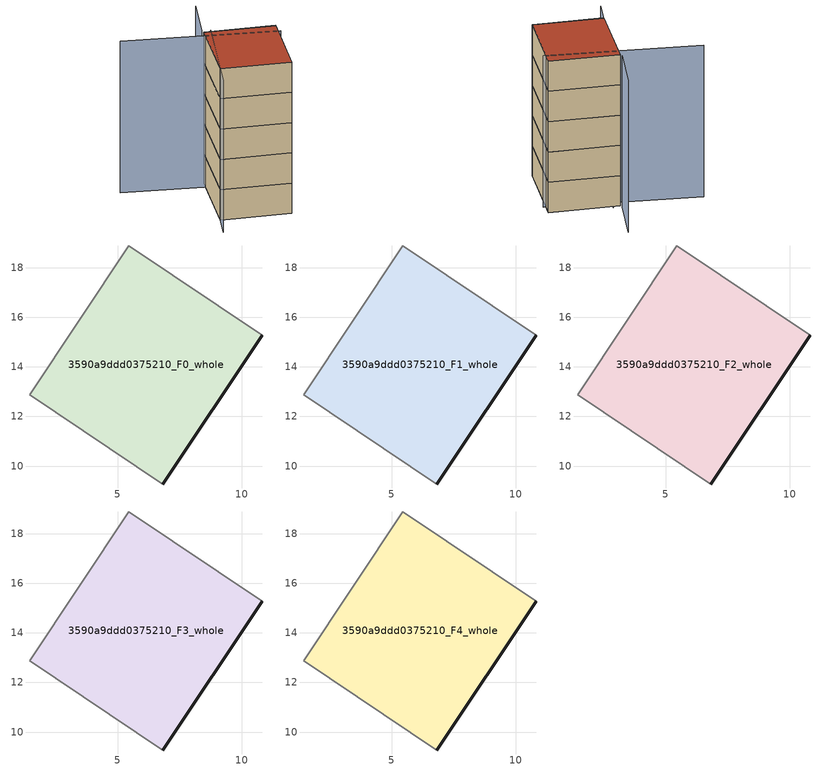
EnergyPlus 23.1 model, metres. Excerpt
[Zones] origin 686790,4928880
3590a9ddd0375210_F0_whole
 floor ground (EU_floor_Construction): 6.82,9.28 10.83,15.28 5.45,18.87 1.45,12.87 z0
 wall outside (EU_wall_Construction): 10.83,15.28 6.82,9.28 z0:3
 wall adiabatic (EU_wall_Construction): 6.82,9.28 1.45,12.87 5.45,18.87 10.83,15.28 z0:3
3590a9ddd0375210_F1_whole
 floor to 3590a9ddd0375210_F0_whole (EU_floor_Construction): 6.82,9.28 10.83,15.28 5.45,18.87 1.45,12.87 z3
 wall outside (EU_wall_Construction): 10.83,15.28 6.82,9.28 z3:6
 wall adiabatic (EU_wall_Construction): 6.82,9.28 1.45,12.87 5.45,18.87 10.83,15.28 z3:6
3590a9ddd0375210_F2_whole
 floor to 3590a9ddd0375210_F1_whole (EU_floor_Construction): 6.82,9.28 10.83,15.28 5.45,18.87 1.45,12.87 z6
 wall outside (EU_wall_Construction): 10.83,15.28 6.82,9.28 z6:9
 wall adiabatic (EU_wall_Construction): 6.82,9.28 1.45,12.87 5.45,18.87 10.83,15.28 z6:9
3590a9ddd0375210_F3_whole
 floor to 3590a9ddd0375210_F2_whole (EU_floor_Construction): 6.82,9.28 10.83,15.28 5.45,18.87 1.45,12.87 z9
 wall outside (EU_wall_Construction): 10.83,15.28 6.82,9.28 z9:12
 wall adiabatic (EU_wall_Construction): 6.82,9.28 1.45,12.87 5.45,18.87 10.83,15.28 z9:12
3590a9ddd0375210_F4_whole
 floor to 3590a9ddd0375210_F3_whole (EU_floor_Construction): 6.82,9.28 10.83,15.28 5.45,18.87 1.45,12.87 z12
 wall outside (EU_wall_Construction): 10.83,15.28 6.82,9.28 z12:15
 wall adiabatic (EU_wall_Construction): 6.82,9.28 1.45,12.87 5.45,18.87 10.83,15.28 z12:15
 roof outside (EU_roof_Construction): 10.83,15.28 6.82,9.28 1.45,12.87 5.45,18.87 z15
shading: 6.1,18.67 0.02,11.05 / 10.41,14.25 -1.02,22.84 / 8.52,22.92 5.5,19.13 z0:15
[Building]
EU S2 Campaign: North Axis=0; Terrain=City; Solar Distribution=FullExterior
[Site:Location]
Bologna: Latitude=44.5; Longitude=11.25; Time Zone=1; Elevation=37
[SizingPeriod:WeatherFileDays]
AnnualSizingPeriod: Begin Month=1; Begin Day of Month=1; End Month=12; End Day of Month=31; Day of Week for Start Day=Monday; Use Weather File Daylight Saving Period=No; Use Weather File Rain and Snow Indicators=No
[MATERIAL]
EU_InternalMass_Material: Roughness=MediumRough; Thickness=0.1; Conductivity=1; Density=1800; Specific Heat=900; Thermal Absorptance=0.9; Solar Absorptance=0.7; Visible Absorptance=0.7
[MATERIAL:NOMASS] Roughness=MediumRough; Thermal Absorptance=0.9; Solar Absorptance=0.7; Visible Absorptance=0.7
Name | Thermal Resistance
EU_wall_NoMass | 0.905828
EU_roof_NoMass | 0.37593
EU_floor_NoMass | 0.67114
[CONSTRUCTION]
EU_wall_Construction: EU_wall_NoMass
EU_roof_Construction: EU_roof_NoMass
EU_floor_Construction: EU_floor_NoMass
EU_InternalMass_Construction: EU_InternalMass_Material
[ZONE] Type=1; Multiplier=1; Ceiling Height=autocalculate; Volume=140.016; Floor Area=autocalculate; Part of Total Floor Area=Yes
3590a9ddd0375210_F0_whole; 3590a9ddd0375210_F1_whole; 3590a9ddd0375210_F2_whole; 3590a9ddd0375210_F3_whole; 3590a9ddd0375210_F4_whole
[INTERNALMASS] Construction=EU_InternalMass_Construction; Surface Area=46.672
Name | Zone or ZoneList
3590a9ddd0375210_F0_whole_EU_InternalMass | 3590a9ddd0375210_F0_whole
3590a9ddd0375210_F1_whole_EU_InternalMass | 3590a9ddd0375210_F1_whole
3590a9ddd0375210_F2_whole_EU_InternalMass | 3590a9ddd0375210_F2_whole
3590a9ddd0375210_F3_whole_EU_InternalMass | 3590a9ddd0375210_F3_whole
3590a9ddd0375210_F4_whole_EU_InternalMass | 3590a9ddd0375210_F4_whole
[OTHEREQUIPMENT] Fuel Type=Electricity; Design Level Calculation Method=Watts/Area; Power per Zone Floor Area=1; Fraction Latent=0; Fraction Radiant=0; Fraction Lost=0; Carbon Dioxide Generation Rate=0; EndUse Subcategory=EU_Step8_InternalGains
Name | Zone or ZoneList or Space or SpaceList | Schedule
EU_Step8_InternalGain_3590a9ddd0375210_F0_whole_f000 | 3590a9ddd0375210_F0_whole | EU_Step8_GainSchedule_3590a9ddd0375210_F0_whole_f000
EU_Step8_InternalGain_3590a9ddd0375210_F1_whole_f000 | 3590a9ddd0375210_F1_whole | EU_Step8_GainSchedule_3590a9ddd0375210_F1_whole_f000
EU_Step8_InternalGain_3590a9ddd0375210_F2_whole_f000 | 3590a9ddd0375210_F2_whole | EU_Step8_GainSchedule_3590a9ddd0375210_F2_whole_f000
EU_Step8_InternalGain_3590a9ddd0375210_F3_whole_f000 | 3590a9ddd0375210_F3_whole | EU_Step8_GainSchedule_3590a9ddd0375210_F3_whole_f000
EU_Step8_InternalGain_3590a9ddd0375210_F4_whole_f000 | 3590a9ddd0375210_F4_whole | EU_Step8_GainSchedule_3590a9ddd0375210_F4_whole_f000
[ZONEVENTILATION:DESIGNFLOWRATE] Schedule=EU_AlwaysOn; Design Flow Rate Calculation Method=AirChanges/Hour; Air Changes per Hour=0.73129; Ventilation Type=Natural; Fan Pressure Rise=0; Fan Total Efficiency=1; Constant Term Coefficient=1; Temperature Term Coefficient=0; Velocity Term Coefficient=0; Velocity Squared Term Coefficient=0; Minimum Indoor Temperature=-100; Maximum Indoor Temperature=100; Delta Temperature=-100; Minimum Outdoor Temperature=-100; Maximum Outdoor Temperature=100; Maximum Wind Speed=40
Name | Zone or ZoneList or Space or SpaceList
EU_ConstantAir_3590a9ddd0375210_F0_whole | 3590a9ddd0375210_F0_whole
EU_ConstantAir_3590a9ddd0375210_F1_whole | 3590a9ddd0375210_F1_whole
EU_ConstantAir_3590a9ddd0375210_F2_whole | 3590a9ddd0375210_F2_whole
EU_ConstantAir_3590a9ddd0375210_F3_whole | 3590a9ddd0375210_F3_whole
EU_ConstantAir_3590a9ddd0375210_F4_whole | 3590a9ddd0375210_F4_whole
[HVACTEMPLATE:THERMOSTAT] Constant Heating Setpoint=20; Constant Cooling Setpoint=50
EU_HeatOnly_3590a9ddd0375210_F0_whole; EU_HeatOnly_3590a9ddd0375210_F1_whole; EU_HeatOnly_3590a9ddd0375210_F2_whole; EU_HeatOnly_3590a9ddd0375210_F3_whole; EU_HeatOnly_3590a9ddd0375210_F4_whole
[HVACTEMPLATE:ZONE:IDEALLOADSAIRSYSTEM] System Availability Schedule=EU_AlwaysOn; Maximum Heating Supply Air Temperature=50; Minimum Cooling Supply Air Temperature=13; Maximum Heating Supply Air Humidity Ratio=0.0156; Minimum Cooling Supply Air Humidity Ratio=0.0077; Heating Limit=NoLimit; Cooling Limit=NoLimit; Heating Availability Schedule=EU_AlwaysOn; Cooling Availability Schedule=EU_CoolingOff; Dehumidification Control Type=ConstantSensibleHeatRatio; Cooling Sensible Heat Ratio=0.7; Dehumidification Setpoint=60; Humidification Control Type=None; Humidification Setpoint=30; Outdoor Air Method=None; Outdoor Air Flow Rate per Person=0.00944; Outdoor Air Flow Rate per Zone Floor Area=0; Outdoor Air Flow Rate per Zone=0; Demand Controlled Ventilation Type=None; Outdoor Air Economizer Type=NoEconomizer; Heat Recovery Type=None; Sensible Heat Recovery Effectiveness=0.7; Latent Heat Recovery Effectiveness=0.65
Name | Template Thermostat
3590a9ddd0375210_F0_whole | EU_HeatOnly_3590a9ddd0375210_F0_whole
3590a9ddd0375210_F1_whole | EU_HeatOnly_3590a9ddd0375210_F1_whole
3590a9ddd0375210_F2_whole | EU_HeatOnly_3590a9ddd0375210_F2_whole
3590a9ddd0375210_F3_whole | EU_HeatOnly_3590a9ddd0375210_F3_whole
3590a9ddd0375210_F4_whole | EU_HeatOnly_3590a9ddd0375210_F4_whole
[SIZING:ZONE] Zone Cooling Design Supply Air Temperature Input Method=SupplyAirTemperature; Zone Cooling Design Supply Air Temperature=13; Zone Heating Design Supply Air Temperature Input Method=SupplyAirTemperature; Zone Heating Design Supply Air Temperature=50; Zone Cooling Design Supply Air Humidity Ratio=0.008; Zone Heating Design Supply Air Humidity Ratio=0.008; Cooling Design Air Flow Method=DesignDay; Cooling Design Air Flow Rate=0; Cooling Minimum Air Flow per Zone Floor Area=0.000762; Cooling Minimum Air Flow=0; Cooling Minimum Air Flow Fraction=0.2; Heating Design Air Flow Method=DesignDay; Heating Design Air Flow Rate=0; Heating Maximum Air Flow per Zone Floor Area=0.002032; Heating Maximum Air Flow=0.141576; Heating Maximum Air Flow Fraction=0.3; Account for Dedicated Outdoor Air System=No; Dedicated Outdoor Air System Control Strategy=NeutralSupplyAir; Dedicated Outdoor Air Low Setpoint Temperature for Design=autosize; Dedicated Outdoor Air High Setpoint Temperature for Design=autosize; Zone Load Sizing Method=Sensible Load Only No Latent Load; Zone Latent Cooling Design Supply Air Humidity Ratio Input Method=HumidityRatioDifference; Zone Cooling Design Supply Air Humidity Ratio Difference=0.005; Zone Latent Heating Design Supply Air Humidity Ratio Input Method=HumidityRatioDifference; Zone Humidification Design Supply Air Humidity Ratio Difference=0.005
3590a9ddd0375210_F0_whole; 3590a9ddd0375210_F1_whole; 3590a9ddd0375210_F2_whole; 3590a9ddd0375210_F3_whole; 3590a9ddd0375210_F4_whole
[SCHEDULE:CONSTANT]
Name | Hourly Value
EU_AlwaysOn | 1
EU_CoolingOff | 0
[SCHEDULE:FILE] Column Number=1; Rows to Skip at Top=0; Number of Hours of Data=8760; Column Separator=Comma; Interpolate to Timestep=No; Minutes per Item=60; Adjust Schedule for Daylight Savings=Yes
Name | File
EU_Step8_GainSchedule_3590a9ddd0375210_F0_whole_f000 | ../../schedules/3590a9ddd0375210/3590a9ddd0375210_F0_whole_f000_gain.csv
EU_Step8_GainSchedule_3590a9ddd0375210_F1_whole_f000 | ../../schedules/3590a9ddd0375210/3590a9ddd0375210_F1_whole_f000_gain.csv
EU_Step8_GainSchedule_3590a9ddd0375210_F2_whole_f000 | ../../schedules/3590a9ddd0375210/3590a9ddd0375210_F2_whole_f000_gain.csv
EU_Step8_GainSchedule_3590a9ddd0375210_F3_whole_f000 | ../../schedules/3590a9ddd0375210/3590a9ddd0375210_F3_whole_f000_gain.csv
EU_Step8_GainSchedule_3590a9ddd0375210_F4_whole_f000 | ../../schedules/3590a9ddd0375210/3590a9ddd0375210_F4_whole_f000_gain.csv
